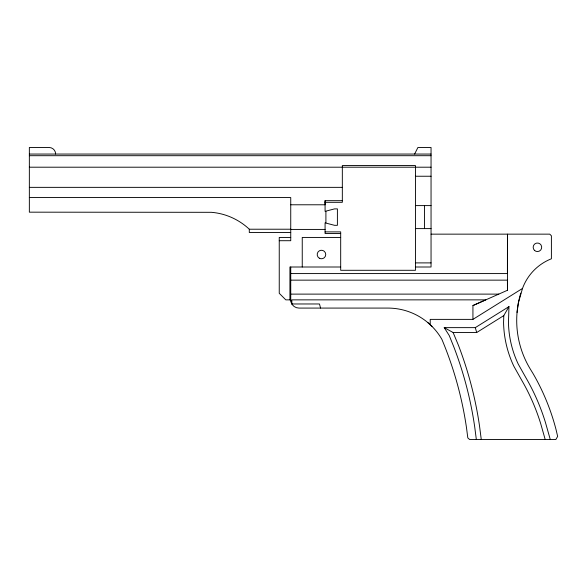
<?xml version="1.0" encoding="UTF-8"?>
<svg xmlns="http://www.w3.org/2000/svg" width="587" height="587" viewBox="0 0 587 587"><rect width="100%" height="100%" fill="white"/><g stroke="black" fill="none" stroke-linecap="round" stroke-linejoin="round"><path stroke-width="0.88" d="M342.331 200.673L325.081 200.673L325.081 202.317L342.331 202.317L342.331 165.556L415.442 165.556L415.442 270.291L340.687 270.291L340.687 231.887L325.081 231.887M325.103 202.317L325.081 204.782L290.741 204.782M550.276 439.516L545.411 422.339A215.216 215.216 0 0 0 525.915 377.734L518.255 364.116A101.918 101.918 0 0 1 508.459 322.52L508.98 306.612L503.793 315.615L503.565 322.623A106.812 106.812 0 0 0 513.83 366.207L521.689 380.193A210.329 210.329 0 0 1 540.737 423.777L545.198 439.516M517.052 312.475L518.409 302.687L522.496 288.452A50.46 50.46 0 0 1 551.398 258.786L551.398 235.791L549.755 234.147L431.049 234.147M414.62 154.058L417.907 147.484L431.049 147.484L431.049 267.004L415.442 267.004M430.22 324.78L430.212 319.379L472.931 319.379L522.496 288.452M476.343 439.516L474.707 426.881A372.224 372.224 0 0 0 453.883 347.071L449.246 335.537L444.227 327.634L475.294 327.634L508.98 306.612M444.227 327.634L453.12 332.521L476.695 332.521L503.793 315.615M472.931 319.379L472.931 305.548L507.447 290.279L507.447 234.147L507.41 273.579L290.741 273.579M472.931 305.548L485.779 299.862L291.842 299.862L291.842 303.971L319.497 303.971L320.539 308.08M325.081 200.673L325.081 211.349L334.531 208.891L337.4 208.891L337.4 225.32L334.531 225.32L325.081 222.855L325.081 233.531L340.687 233.531M29.35 154.058L431.049 154.058M29.35 155.702L431.049 155.702M29.35 167.2L431.049 167.2M415.442 176.239L431.049 176.239M29.35 187.356L342.331 187.356M29.35 197.562L290.741 197.562L290.741 240.714L279.243 240.714M415.442 205.604L431.049 205.604M415.442 228.607L431.049 228.607M55.64 154.058A6.574 6.574 0 0 0 49.066 147.484L29.35 147.484L29.35 212.171L211.452 212.311A59.368 55.794 0 0 1 223.889 214.629C233.347 217.425 242.115 222.458 249.299 229.216L290.741 229.216M290.741 229.422L325.081 229.422M290.741 232.503L249.299 232.503L249.299 229.216M290.741 237.434L279.243 237.434L279.243 293.295L285.818 299.862L290.741 299.862A8.218 8.218 0 0 0 298.959 308.08L387.853 308.08A62.31 62.31 0 0 1 441.864 339.315A363.962 363.962 0 0 1 466.54 428.062L467.81 437.895L469.651 439.516L555.86 439.516L557.65 436.405L556.065 429.655A223.478 223.478 0 0 0 533.062 373.596L530.421 369.274A93.649 93.649 0 0 1 520.801 293.096M340.687 237.434L302.246 237.434L302.246 267.004M415.442 262.895L431.049 262.895M340.687 267.004L289.919 267.004L289.919 299.862M290.741 280.146L507.41 280.146L507.447 290.279M290.741 294.116L498.781 294.116M427.96 322.696L431.966 326.379M453.12 332.521L458.447 345.325A377.111 377.111 0 0 1 479.55 426.177L481.267 439.516M291.842 303.971L290.741 299.862L290.741 267.004M475.294 327.634L476.695 332.521M424.482 205.604L424.482 228.607M325.902 211.349L325.902 222.855M319.328 258.214A4.27 4.27 0 0 0 325.741 254.516A4.27 4.27 0 0 0 319.328 250.818A4.27 4.27 0 0 0 319.328 258.214M534.412 250.311A4.27 4.27 0 0 0 541.559 248.396A4.27 4.27 0 0 0 536.327 243.165A4.27 4.27 0 0 0 534.412 250.311"/></g></svg>
